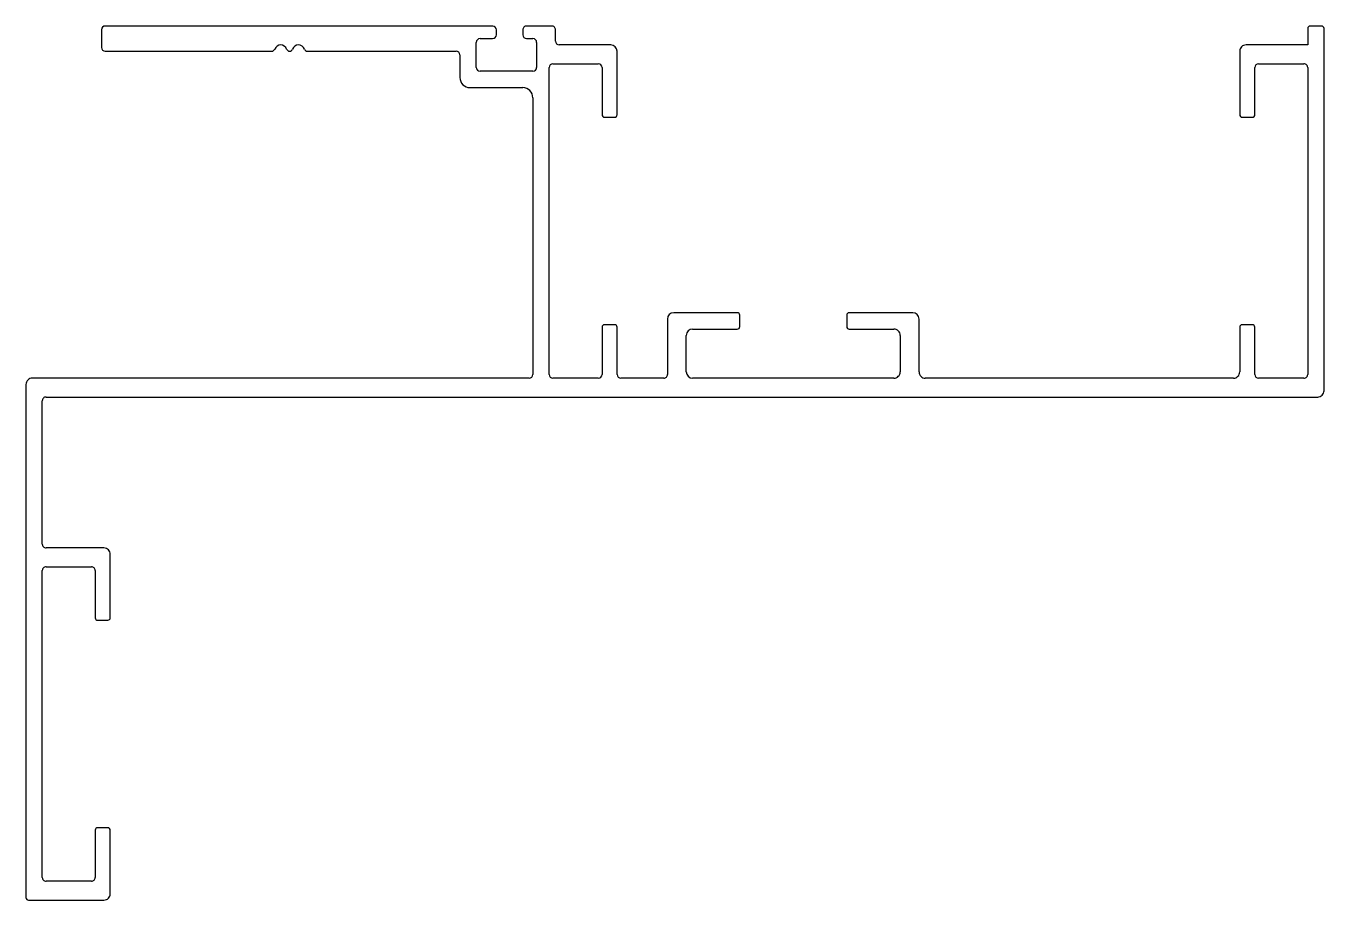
# Model space of a CAD drawing. Extents: x 2332 to 2435, y 1193 to 1262.
import ezdxf

# ---------------------------------------------------------------- set-up
doc = ezdxf.new("R2010")
doc.units = 0
doc.layers.get('0').update_dxf_attribs({"linetype": 'CONTINUOUS'})

msp = doc.modelspace()

# ---------------------------------------------------------------- linework, layer by layer
for p, q in [((2337.76, 1261.81), (2337.76, 1260.41)), ((2368.86, 1262.11), (2338.06, 1262.11)), ((2367.86, 1261.11), (2368.86, 1261.11)), ((2369.16, 1261.41), (2369.16, 1261.81)), ((2371.26, 1261.81), (2371.26, 1261.41)), ((2373.56, 1262.11), (2371.56, 1262.11)), ((2371.56, 1261.11), (2372.06, 1261.11)), ((2373.86, 1260.91), (2373.86, 1261.81)), ((2433.66, 1261.91), (2433.66, 1260.61)), ((2434.76, 1262.11), (2433.86, 1262.11)), ((2434.96, 1233.11), (2434.96, 1261.91)), ((2338.06, 1260.11), (2351.3, 1260.11)), ((2354.13, 1260.11), (2365.96, 1260.11)), ((2367.56, 1258.81), (2367.56, 1260.81)), ((2372.36, 1260.81), (2372.36, 1258.81)), ((2378.26, 1260.61), (2374.16, 1260.61)), ((2378.76, 1255.06), (2378.76, 1260.11)), ((2428.26, 1260.11), (2428.26, 1255.06)), ((2433.66, 1260.61), (2428.76, 1260.61)), ((2366.26, 1259.81), (2366.26, 1258.01)), ((2373.66, 1259.11), (2377.26, 1259.11)), ((2429.76, 1259.11), (2433.36, 1259.11)), ((2372.06, 1258.51), (2367.86, 1258.51)), ((2373.36, 1234.41), (2373.36, 1258.81)), ((2377.56, 1258.81), (2377.56, 1255.06)), ((2429.46, 1255.06), (2429.46, 1258.81)), ((2433.66, 1258.81), (2433.66, 1234.41)), ((2367.06, 1257.21), (2371.26, 1257.21)), ((2372.06, 1256.41), (2372.06, 1234.41)), ((2377.76, 1254.86), (2378.56, 1254.86)), ((2428.46, 1254.86), (2429.26, 1254.86)), ((2382.76, 1238.81), (2382.76, 1234.41)), ((2388.31, 1239.31), (2383.26, 1239.31)), ((2388.51, 1238.21), (2388.51, 1239.11)), ((2397.01, 1239.11), (2397.01, 1238.21)), ((2402.26, 1239.31), (2397.21, 1239.31)), ((2402.76, 1234.61), (2402.76, 1238.81)), ((2377.56, 1238.16), (2377.56, 1234.41)), ((2378.56, 1238.36), (2377.76, 1238.36)), ((2378.76, 1234.41), (2378.76, 1238.16)), ((2384.26, 1234.61), (2384.26, 1237.51)), ((2384.76, 1238.01), (2388.31, 1238.01)), ((2397.21, 1238.01), (2400.76, 1238.01)), ((2401.26, 1237.51), (2401.26, 1234.61)), ((2428.26, 1238.16), (2428.26, 1234.61)), ((2429.26, 1238.36), (2428.46, 1238.36)), ((2429.46, 1234.41), (2429.46, 1238.16)), ((2331.76, 1233.61), (2331.76, 1192.81)), ((2371.76, 1234.11), (2332.26, 1234.11)), ((2377.26, 1234.11), (2373.66, 1234.11)), ((2382.46, 1234.11), (2379.06, 1234.11)), ((2400.76, 1234.11), (2384.76, 1234.11)), ((2427.76, 1234.11), (2403.26, 1234.11)), ((2433.36, 1234.11), (2429.76, 1234.11)), ((2333.06, 1220.91), (2333.06, 1232.31)), ((2333.36, 1232.61), (2434.46, 1232.61)), ((2337.96, 1220.61), (2333.36, 1220.61)), ((2338.46, 1215.06), (2338.46, 1220.11)), ((2333.06, 1194.41), (2333.06, 1218.81)), ((2333.36, 1219.11), (2336.96, 1219.11)), ((2337.26, 1218.81), (2337.26, 1215.06)), ((2337.46, 1214.86), (2338.28, 1214.86)), ((2337.26, 1198.16), (2337.26, 1194.41)), ((2338.26, 1198.36), (2337.46, 1198.36)), ((2338.46, 1193.11), (2338.46, 1198.16)), ((2336.96, 1194.11), (2333.36, 1194.11)), ((2331.96, 1192.61), (2337.96, 1192.61))]:
    msp.add_line(p, q)
for centre, radius, start, end in [((2338.06, 1261.81), 0.3, 90.0005, 179.9999), ((2367.86, 1260.81), 0.3, 90, 179.9999), ((2368.86, 1261.81), 0.3, 0, 88.9665), ((2368.86, 1261.41), 0.3, 270, 359.9999), ((2371.56, 1261.81), 0.3, 90, 180.0003), ((2371.56, 1261.41), 0.3, 180.0001, 270), ((2372.06, 1260.81), 0.3, 360, 90), ((2373.56, 1261.81), 0.3, 359.9997, 90), ((2433.86, 1261.91), 0.2, 90.0001, 179.9999), ((2434.76, 1261.91), 0.2, 0.0001, 89.9999), ((2338.06, 1260.41), 0.3, 180.0001, 269.9995), ((2351.3, 1260.36), 0.25, 270, 340.5288), ((2352.01, 1260.11), 0.5, 19.4712, 160.5288), ((2352.72, 1260.36), 0.25, 199.4712, 340.5288), ((2353.42, 1260.11), 0.5, 19.4712, 160.5288), ((2354.13, 1260.36), 0.25, 199.4712, 270), ((2365.96, 1259.81), 0.3, 0.0001, 90), ((2374.16, 1260.91), 0.3, 180.0001, 270), ((2378.26, 1260.11), 0.5, 0.0001, 90), ((2428.76, 1260.11), 0.5, 89.9999, 179.9999), ((2373.66, 1258.81), 0.3, 90, 179.9999), ((2377.26, 1258.81), 0.3, 0.0001, 90), ((2429.76, 1258.81), 0.3, 90.0005, 179.9999), ((2433.36, 1258.81), 0.3, 0.0001, 90.0003), ((2367.06, 1258.01), 0.8, 180, 270), ((2367.86, 1258.81), 0.3, 180.0001, 270), ((2372.06, 1258.81), 0.3, 270, 359.9999), ((2371.26, 1256.41), 0.8, 360, 90), ((2377.76, 1255.06), 0.2, 179.9996, 269.9999), ((2378.56, 1255.06), 0.2, 270, 0.0004), ((2428.46, 1255.06), 0.2, 179.9996, 269.9999), ((2429.26, 1255.06), 0.2, 270.0001, 0.0004), ((2383.26, 1238.81), 0.5, 90, 180), ((2388.31, 1239.11), 0.2, 360, 89.9999), ((2397.21, 1239.11), 0.2, 89.9996, 180), ((2402.26, 1238.81), 0.5, 360, 89.9999), ((2377.76, 1238.16), 0.2, 90.0001, 180), ((2378.56, 1238.16), 0.2, 360, 90), ((2384.76, 1237.51), 0.5, 90, 180), ((2388.31, 1238.21), 0.2, 270.0001, 360), ((2397.21, 1238.21), 0.2, 180, 270.0004), ((2400.76, 1237.51), 0.5, 360, 90.0001), ((2428.46, 1238.16), 0.2, 90.0001, 180), ((2429.26, 1238.16), 0.2, 360, 89.9999), ((2371.76, 1234.41), 0.3, 270, 360), ((2373.66, 1234.41), 0.3, 180, 270), ((2377.26, 1234.41), 0.3, 270, 0), ((2379.06, 1234.41), 0.3, 180, 270), ((2382.46, 1234.41), 0.3, 269.9999, 0), ((2384.76, 1234.61), 0.5, 180, 270), ((2400.76, 1234.61), 0.5, 269.9999, 0), ((2403.26, 1234.61), 0.5, 180, 270.0001), ((2427.76, 1234.61), 0.5, 269.9999, 0), ((2429.76, 1234.41), 0.3, 180, 269.9995), ((2433.36, 1234.41), 0.3, 269.9997, 0), ((2332.26, 1233.61), 0.5, 89.9999, 180), ((2333.36, 1232.31), 0.3, 89.9997, 180), ((2434.46, 1233.11), 0.5, 269.9999, 360), ((2333.36, 1220.91), 0.3, 179.9999, 270.0003), ((2337.96, 1220.11), 0.5, 360, 90.0001), ((2333.36, 1218.81), 0.3, 89.9997, 179.9999), ((2336.96, 1218.81), 0.3, 0.0001, 90.0003), ((2337.46, 1215.06), 0.2, 180.0001, 269.9999), ((2338.26, 1215.06), 0.2, 275.6827, 0.0003), ((2337.46, 1198.16), 0.2, 90.0001, 179.9999), ((2338.26, 1198.16), 0.2, 0.0001, 90.001), ((2333.36, 1194.41), 0.3, 179.9997, 270.0003), ((2336.96, 1194.41), 0.3, 269.9997, 0.0003), ((2337.96, 1193.11), 0.5, 269.9999, 0.0001), ((2331.96, 1192.81), 0.2, 180.0001, 269.9999)]:
    msp.add_arc(centre, radius, start, end)

doc.saveas('drawing.dxf')
